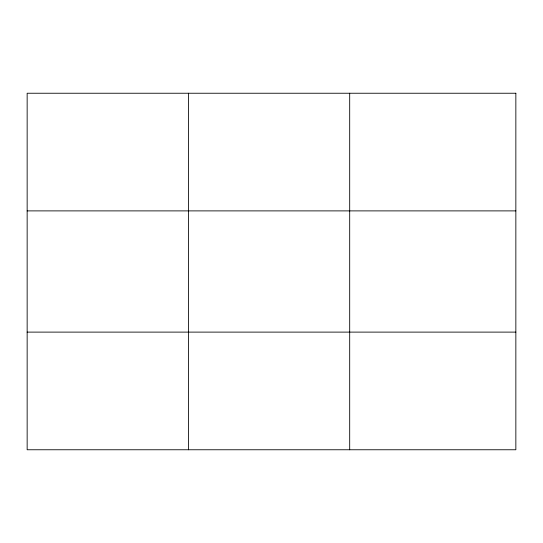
<?xml version="1.0" encoding="UTF-8"?>
<svg xmlns="http://www.w3.org/2000/svg" width="543" height="543" viewBox="0 0 543 543"><rect width="100%" height="100%" fill="white"/><g stroke="black" fill="none" stroke-linecap="round" stroke-linejoin="round"><path stroke-width="0.81" d="M188.421 449.76L188.421 93.24M349.692 449.76L349.692 93.24M27.15 210.888L515.85 210.888M27.15 332.112L515.85 332.112M515.85 93.24L515.85 449.76L27.15 449.76L27.15 93.24L515.85 93.24"/></g></svg>
